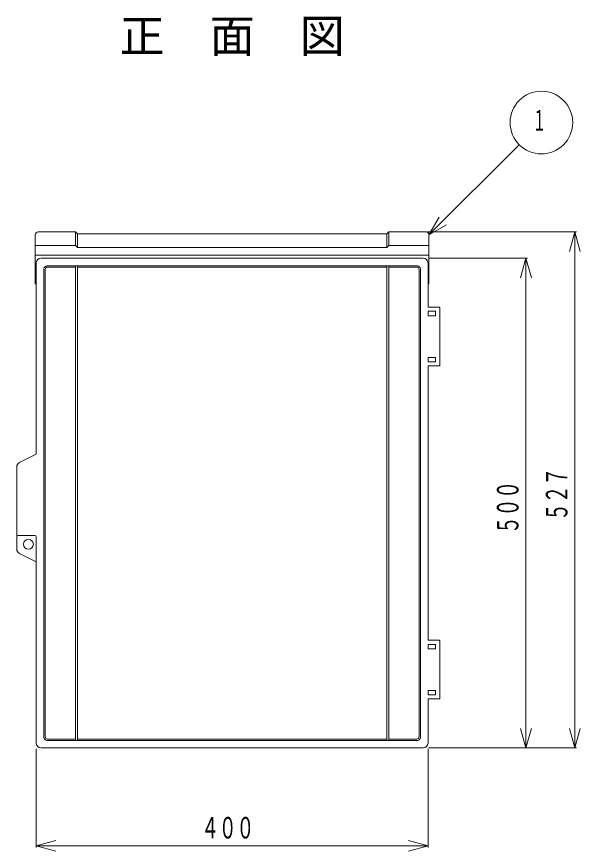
# Model space of a CAD drawing. Units: millimetres, scale not verified. Extents: x -2284 to 2131, y 270 to 4100.
# Drawn here: x -770 to -195, y 3246 to 4098 of the extents above; entities that cross this region are included whole.
import ezdxf
from ezdxf.enums import TextEntityAlignment as Align

# ---------------------------------------------------------------- set-up
doc = ezdxf.new("R2010")
doc.units = ezdxf.units.MM
doc.header["$LTSCALE"] = 2
for name, color, linetype, lineweight in [('0-0_外形線', 4, 'Continuous', 18), ('0-E_寸法線', 7, 'Continuous', 18), ('0-F_文字', 7, 'Continuous', 18)]:
    doc.layers.add(name, color=color, linetype=linetype, lineweight=lineweight)
doc.styles.add('ＭＳ ゴシック', font='')
doc.styles.get('ＭＳ ゴシック').set_extended_font_data('MS Gothic')

# ---------------------------------------------------------------- blocks, each defined once
blk = doc.blocks.new('ISYOU_FSD1')
at = {"layer": '0-0_外形線', "color": 7, "style": 'ＭＳ ゴシック'}
blk.add_text('正\u3000面\u3000図', height=0.6745, dxfattribs=at).set_placement((-2.3, 0), align=Align.BOTTOM_LEFT)
blk = doc.blocks.new('BLK4')
at = {"layer": '0-0_外形線', "color": 3}
for q in [(18.4244, 18.4244), (2.0506, 3.6062), (3.6062, 2.0506)]:
    blk.add_line((0, 0), q, dxfattribs=at)
blk.add_circle((22.95, 22.95), 6.4, dxfattribs=at)
blk = doc.blocks.new('_D0')
at = {"layer": '0-0_外形線', "color": 3}
for p, q in [((180, 396.8), (180, 376.7)), ((260, 396.8), (260, 376.7)), ((180, 377), (184, 378.1)), ((180, 377), (260, 377)), ((180, 377), (184, 375.9)), ((260, 377), (256, 378.1)), ((260, 377), (256, 375.9))]:
    blk.add_line(p, q, dxfattribs=at)
at = {"layer": '0-0_外形線', "color": 7, "style": 'ＭＳ ゴシック', "width": 0.6}
blk.add_text('４００', height=4.399, dxfattribs=at).set_placement((213.7, 377.2), align=Align.BOTTOM_LEFT)
blk = doc.blocks.new('_D1')
at = {"layer": '0-0_外形線', "color": 3}
for p, q in [((260.2, 497), (280.3, 497)), ((280, 497), (278.9, 493)), ((280, 397), (280, 497)), ((280, 497), (281.1, 493)), ((280, 397), (278.9, 401)), ((280, 397), (281.1, 401)), ((260.2, 397), (280.3, 397))]:
    blk.add_line(p, q, dxfattribs=at)
at = {"layer": '0-0_外形線', "color": 7, "style": 'ＭＳ ゴシック', "width": 0.6}
blk.add_text('５００', height=4.399, rotation=90, dxfattribs=at).set_placement((279.8, 440.7), align=Align.BOTTOM_LEFT)
blk = doc.blocks.new('_D2')
at = {"layer": '0-0_外形線', "color": 3}
for p, q in [((259.8, 502.3568), (290.3, 502.3568)), ((290, 502.3568), (288.9, 498.3568)), ((290, 397), (290, 502.3568)), ((290, 502.3568), (291.1, 498.3568)), ((290, 397), (288.9, 401)), ((290, 397), (291.1, 401)), ((280.2, 397), (290.3, 397))]:
    blk.add_line(p, q, dxfattribs=at)
at = {"layer": '0-0_外形線', "color": 7, "style": 'ＭＳ ゴシック', "width": 0.6}
blk.add_text('５２７', height=4.399, rotation=90, dxfattribs=at).set_placement((289.8, 443.3784), align=Align.BOTTOM_LEFT)

msp = doc.modelspace()

# ---------------------------------------------------------------- linework, layer by layer
at = {"layer": '0-0_外形線'}
for p, q in [((-748.181, 3877.942), (-710.181, 3877.942)), ((-710.181, 3877.942), (-708.181, 3875.942)), ((-710.181, 3864.158), (-710.181, 3877.942)), ((-392.181, 3875.942), (-390.181, 3877.942)), ((-390.181, 3864.158), (-390.181, 3877.942)), ((-390.181, 3877.942), (-352.181, 3877.942)), ((-751.181, 3825.158), (-751.181, 3874.942)), ((-708.181, 3862.158), (-708.181, 3875.942)), ((-708.181, 3875.942), (-550.181, 3875.942)), ((-550.181, 3875.942), (-392.181, 3875.942)), ((-392.181, 3862.158), (-392.181, 3875.942)), ((-349.181, 3825.158), (-349.181, 3874.942)), ((-751.181, 3864.158), (-710.181, 3864.158)), ((-710.181, 3864.158), (-708.181, 3862.158)), ((-708.181, 3862.158), (-550.181, 3862.158)), ((-550.181, 3862.158), (-392.181, 3862.158)), ((-392.181, 3862.158), (-390.181, 3864.158)), ((-390.181, 3864.158), (-349.181, 3864.158)), ((-751.181, 3854.158), (-550.181, 3854.158)), ((-745.181, 3854.158), (-550.181, 3854.158)), ((-550.181, 3854.158), (-349.181, 3854.158)), ((-745.181, 3851.158), (-550.181, 3851.158)), ((-739.401, 3843.378), (-550.181, 3843.378)), ((-710.181, 3601.158), (-710.181, 3843.378)), ((-708.181, 3601.158), (-708.181, 3843.378)), ((-550.181, 3851.158), (-355.181, 3851.158)), ((-550.181, 3843.378), (-360.961, 3843.378)), ((-392.181, 3601.158), (-392.181, 3843.378)), ((-390.181, 3601.158), (-390.181, 3843.378)), ((-350.181, 3801.158), (-350.181, 3846.158)), ((-742.401, 3601.158), (-742.401, 3840.378)), ((-741.13, 3601.158), (-741.13, 3839.607)), ((-738.63, 3842.107), (-710.181, 3842.107)), ((-708.181, 3842.107), (-550.181, 3842.107)), ((-550.181, 3842.107), (-392.181, 3842.107)), ((-390.181, 3842.107), (-361.732, 3842.107)), ((-359.232, 3601.158), (-359.232, 3839.607)), ((-357.961, 3601.158), (-357.961, 3840.378)), ((-751.181, 3825.158), (-750.181, 3825.158)), ((-350.181, 3825.158), (-349.181, 3825.158)), ((-350.181, 3801.158), (-338.681, 3801.158)), ((-338.181, 3741.658), (-338.181, 3800.658)), ((-350.181, 3792.458), (-350.181, 3796.958)), ((-350.181, 3796.958), (-342.648, 3796.958)), ((-350.181, 3792.458), (-342.648, 3792.458)), ((-342.648, 3792.458), (-342.648, 3796.958)), ((-350.181, 3745.358), (-350.181, 3749.858)), ((-350.181, 3749.858), (-342.648, 3749.858)), ((-342.648, 3745.358), (-342.648, 3749.858)), ((-350.181, 3745.358), (-342.648, 3745.358)), ((-350.181, 3741.158), (-338.681, 3741.158)), ((-350.181, 3601.158), (-350.181, 3741.158)), ((-770.181, 3601.158), (-770.181, 3638.068)), ((-770.181, 3554.248), (-770.181, 3601.158)), ((-742.401, 3361.938), (-742.401, 3601.158)), ((-741.13, 3362.709), (-741.13, 3601.158)), ((-710.181, 3358.938), (-710.181, 3601.158)), ((-708.181, 3358.938), (-708.181, 3601.158)), ((-392.181, 3358.938), (-392.181, 3601.158)), ((-390.181, 3358.938), (-390.181, 3601.158)), ((-359.232, 3362.709), (-359.232, 3601.158)), ((-357.961, 3361.938), (-357.961, 3601.158)), ((-350.181, 3461.158), (-350.181, 3601.158)), ((-769.181, 3568.158), (-751.181, 3568.158)), ((-750.181, 3356.158), (-750.181, 3567.158)), ((-767.417, 3549.776), (-750.181, 3541.158)), ((-350.181, 3461.158), (-338.681, 3461.158)), ((-338.181, 3401.658), (-338.181, 3460.658)), ((-350.181, 3456.958), (-342.648, 3456.958)), ((-350.181, 3452.458), (-350.181, 3456.958)), ((-350.181, 3452.458), (-342.648, 3452.458)), ((-342.648, 3452.458), (-342.648, 3456.958)), ((-350.181, 3405.358), (-350.181, 3409.858)), ((-350.181, 3409.858), (-342.648, 3409.858)), ((-342.648, 3405.358), (-342.648, 3409.858)), ((-350.181, 3405.358), (-342.648, 3405.358)), ((-350.181, 3356.158), (-350.181, 3401.158)), ((-350.181, 3401.158), (-338.681, 3401.158)), ((-739.401, 3358.938), (-550.181, 3358.938)), ((-738.63, 3360.209), (-710.181, 3360.209)), ((-550.181, 3358.938), (-360.961, 3358.938)), ((-390.181, 3360.209), (-361.732, 3360.209)), ((-745.181, 3351.158), (-550.181, 3351.158)), ((-550.181, 3351.158), (-355.181, 3351.158))]:
    msp.add_line(p, q, dxfattribs=at)
for points in [[(-767.417, 3642.54), (-750.181, 3651.158), (-750.181, 3846.158)], [(-745.181, 3851.333), (-550.181, 3851.333), (-355.181, 3851.333)], [(-708.181, 3360.209), (-550.181, 3360.209), (-392.181, 3360.209)]]:
    msp.add_lwpolyline(points, dxfattribs=at)
msp.add_circle((-758.181, 3559.158), 5, dxfattribs=at)
for centre, radius, start, end in [((-748.181, 3874.942), 3, 90, 180), ((-352.181, 3874.942), 3, 0, 90), ((-745.181, 3846.158), 5, 90, 180), ((-739.401, 3840.378), 3, 90, 180), ((-360.961, 3840.378), 3, 0, 90), ((-355.181, 3846.158), 5, 0, 90), ((-738.63, 3839.607), 2.5, 90, 180), ((-361.732, 3839.607), 2.5, 0, 90), ((-338.681, 3800.658), 0.5, 0, 90), ((-338.681, 3741.658), 0.5, 270, 0), ((-765.181, 3638.068), 5, 116.565, 180), ((-769.181, 3569.158), 1, 180, 270), ((-751.181, 3567.158), 1, 0, 90), ((-765.181, 3554.248), 5, 180, 243.435), ((-338.681, 3460.658), 0.5, 0, 90), ((-338.681, 3401.658), 0.5, 270, 0), ((-739.401, 3361.938), 3, 180, 270), ((-738.63, 3362.709), 2.5, 180, 270), ((-361.732, 3362.709), 2.5, 270, 0), ((-360.961, 3361.938), 3, 270, 0), ((-745.181, 3356.158), 5, 180, 270), ((-355.181, 3356.158), 5, 270, 0)]:
    msp.add_arc(centre, radius, start, end, dxfattribs=at)

# ---------------------------------------------------------------- block references
at = {"layer": '0-0_外形線', "xscale": 50, "yscale": 50}
msp.add_blockref('ISYOU_FSD1', (-550.181, 4051.158), dxfattribs=at)
at = {"layer": '0-E_寸法線', "xscale": 5, "yscale": 5}
for name, p in [('BLK4', (-349.181, 3874.942)), ('_D2', (-1650.181, 1366.158)), ('_D1', (-1650.181, 1366.158)), ('_D0', (-1650.181, 1366.158))]:
    msp.add_blockref(name, p, dxfattribs=at)

# ---------------------------------------------------------------- texts
at = {"layer": '0-F_文字', "style": 'ＭＳ ゴシック', "width": 0.6}
msp.add_text('1', height=21.99, dxfattribs=at).set_placement((-240.931, 3974.692), align=Align.BOTTOM_LEFT)

doc.saveas('drawing.dxf')
